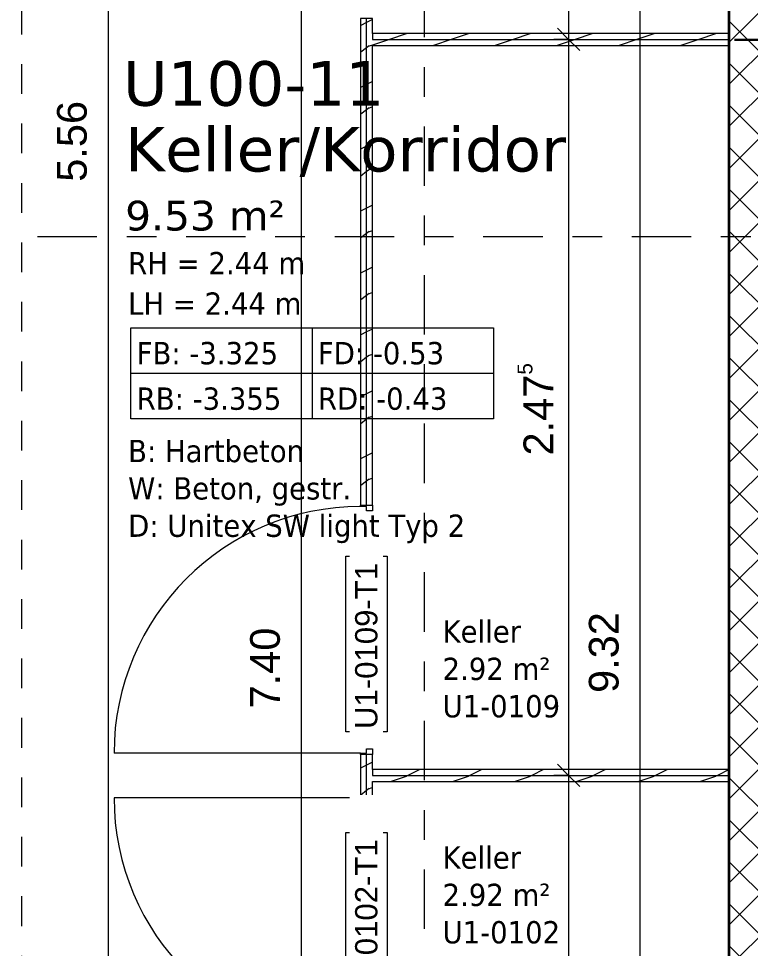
# Model space of a CAD drawing. Header units: metres. Extents: x -35.6 to 33, y -4 to 38.1.
# Drawn here: x 5.776 to 8.239, y 10.916 to 14.045 of the extents above; entities that cross this region are included whole.
import ezdxf

# ---------------------------------------------------------------- set-up
doc = ezdxf.new("R2010")
doc.units = ezdxf.units.M
for name, pattern in [('_Rasterlinie_', [0.375, 0.2, -0.05, 0.075, -0.05]), ('Strichpunkt - Fein', [0.2, 0.1, -0.05, 0, -0.05]), ('Strichpunkt - Weit', [0.5, 0.2, -0.15, 0, -0.15])]:
    doc.linetypes.add(name, pattern=pattern)
for name, color, linetype, lineweight in [('A-____-____-DIMS', 7, 'Continuous', 5), ('A-____-____-DIMS-50', 7, 'Continuous', 5), ('A-AREA-____-IDEN', 7, 'Continuous', 5), ('A-DOOR-____-IDEN', 7, 'Continuous', 5), ('A-DOOR-____-OTLN', 7, 'Continuous', 9), ('A-DOOR-FRAM-MCUT', 7, 'Continuous', 9), ('A-DOOR-OPNG-OTLN', 7, 'Continuous', 9), ('A-FLOR-____-OVHD', 7, 'Strichpunkt - Fein', 9), ('A-WALL-____-MCUT', 7, 'Continuous', 35), ('A-WALL-____-PATT', 7, 'Continuous', 35), ('A-WALL-FNSH-MCUT', 7, 'Continuous', 35), ('S-GRID-____-OTLN', 7, 'Continuous', 5)]:
    doc.layers.add(name, color=color, linetype=linetype, lineweight=lineweight)
doc.layers.add('G-____-____-SYMB', color=7, linetype='Strichpunkt - Weit', lineweight=5, true_color=0x008080)
doc.styles.add('Arial', font='arial.ttf', dxfattribs={"height": 0.1})
doc.styles.add('Arial_1', font='arial.ttf', dxfattribs={"height": 0.075})
doc.styles.add('Verdana_2', font='verdana.ttf', dxfattribs={"height": 0.1})
doc.styles.add('Verdana_3', font='verdana.ttf', dxfattribs={"width": 0.9, "height": 0.075})
doc.styles.add('Verdana_4', font='verdana.ttf', dxfattribs={"height": 0.15})
doc.dimstyles.new('SUB_Rohbau_fein_2', dxfattribs={"dimscale": 0.3048, "dimtxt": 0.102026, "dimasz": 0.246063, "dimexe": 0.164042, "dimexo": 0.0625, "dimgap": 0.123031, "dimtad": 1, "dimrnd": 0.005, "dimzin": 0, "dimdsep": 46, "dimtxsty": 'Arial', "dimblk1": 'OBLIQUE', "dimblk2": 'OBLIQUE', "dimsah": 1, "dimcen": 0.09, "dimazin": 0, "dimtfac": 1, "dimtdec": 4, "dimtix": 1, "dimtmove": 2, "dimatfit": 3, "dimfxl": 0.164042, "dimfxlon": 1, "dimtvp": 1, "dimtfill": 1, "dimtolj": 1, "dimtzin": 0, "dimarcsym": 2})
doc.dimstyles.new('SUB_Rohbau_fein_7', dxfattribs={"dimscale": 0.3048, "dimtxt": 0.102026, "dimasz": 0.246063, "dimexe": 0.164042, "dimexo": 0.0625, "dimgap": 0.123031, "dimtad": 1, "dimrnd": 0.005, "dimzin": 0, "dimdsep": 46, "dimtxsty": 'Arial', "dimblk1": 'OBLIQUE', "dimblk2": 'OBLIQUE', "dimsah": 1, "dimcen": 0.09, "dimazin": 0, "dimtfac": 1, "dimtdec": 4, "dimtix": 1, "dimtmove": 0, "dimatfit": 3, "dimfxl": 0.164042, "dimfxlon": 1, "dimtvp": 1, "dimtfill": 1, "dimtolj": 1, "dimtzin": 0, "dimarcsym": 2})
pattern_1 = [(216.87, (0.0833, 0.20825), (0.62474926, 0.41650112), [0.10412, -0.93712]), (206.565, (0.20825, 0.14578), (-0.20825414, -0.2082493), [0.23283, -0.23283]), (198.435, (0.20825, 0.04165), (-0.41650024, -0.20824584), [0.13171, -0.52684])]

# ---------------------------------------------------------------- blocks, each defined once
blk = doc.blocks.new('TU DF 1 - Rahmenstock - stumpf einschlagend - 800x1900 Kellerabteil-41621821--01_UG_OK_FFB_AF_ro')
at = {"layer": 'A-DOOR-FRAM-MCUT', "color": 253, "true_color": 0x999999}
for p, q in [((-0.42, 0.02), (-0.4, 0.02)), ((-0.42, -0.02), (-0.42, 0.02)), ((-0.4, 0.02), (-0.4, 0)), ((0.4, 0.02), (0.42, 0.02)), ((0.4, 0), (0.4, 0.02)), ((0.42, 0.02), (0.42, -0.02)), ((-0.415, -0.02), (-0.42, -0.02)), ((-0.415, 0), (-0.415, -0.02)), ((-0.4, 0), (-0.415, 0)), ((0.415, 0), (0.4, 0)), ((0.415, -0.02), (0.415, 0)), ((0.42, -0.02), (0.415, -0.02))]:
    blk.add_line(p, q, dxfattribs=at)
at = {"layer": 'A-DOOR-OPNG-OTLN', "color": 253, "true_color": 0x999999}
blk.add_line((0.415, -0.02), (0.415, -0.85), dxfattribs=at)
blk.add_arc((0.415, -0.02), 0.83, 180, 270, dxfattribs=at)
blk = doc.blocks.new('TU DF 1 - Rahmenstock - stumpf einschlagend - 800x1900 Kellerabteil-41621819--01_UG_OK_FFB_AF_ro')
at = {"layer": 'A-DOOR-FRAM-MCUT', "color": 253, "true_color": 0x999999}
for p, q in [((-0.415, 0.02), (-0.42, 0.02)), ((-0.42, 0.02), (-0.42, -0.02)), ((-0.415, 0), (-0.415, 0.02)), ((-0.4, 0), (-0.415, 0)), ((-0.4, -0.02), (-0.4, 0)), ((0.415, 0), (0.4, 0)), ((0.4, 0), (0.4, -0.02)), ((0.42, 0.02), (0.415, 0.02)), ((0.415, 0.02), (0.415, 0)), ((0.42, -0.02), (0.42, 0.02)), ((-0.42, -0.02), (-0.4, -0.02)), ((0.4, -0.02), (0.42, -0.02))]:
    blk.add_line(p, q, dxfattribs=at)
at = {"layer": 'A-DOOR-OPNG-OTLN', "color": 253, "true_color": 0x999999}
blk.add_line((0.415, 0.02), (0.415, 0.85), dxfattribs=at)
blk.add_arc((0.415, 0.02), 0.83, 90, 180, dxfattribs=at)
blk = doc.blocks.new('Beschriftung_Räume-SUB - Vollständig-17704717--01_UG_OK_FFB_AF_ro')
at = {"layer": 'A-AREA-____-IDEN'}
for p, q in [((0, -0.018255), (0.0244, -0.018255)), ((0, -0.024377), (0, -0.018255)), ((0.0122, -0.018255), (0.0122, -0.024377)), ((0.0244, -0.018255), (0.0244, -0.024377)), ((0, -0.021316), (0.0244, -0.021316)), ((0.0244, -0.024377), (0, -0.024377))]:
    blk.add_line(p, q, dxfattribs=at)
blk = doc.blocks.new('Schnitt - Name _Anfang-23756349--01_UG_OK_FFB_AF_ro')
at = {"layer": 'G-____-____-SYMB', "color": 1, "linetype": 'Continuous', "lineweight": 30, "true_color": 0xff0000}
blk.add_line((0, 0.008426), (0, 0), dxfattribs=at)
blk = doc.blocks.new('DIMBLOCK933--01_UG_OK_FFB_AF_ro')
at = {"layer": 'A-____-____-DIMS-50'}
for p, q in [((6.727, 16.4216), (6.6895, 16.4591)), ((6.727, 16.4216), (6.677, 16.4216)), ((6.727, 16.4216), (6.727, 9.0216)), ((6.727, 16.4216), (6.7645, 16.3841)), ((6.727, 16.4216), (6.777, 16.4216)), ((6.727, 9.0216), (6.6895, 9.0591)), ((6.727, 9.0216), (6.677, 9.0216)), ((6.727, 9.0216), (6.7645, 8.9841)), ((6.727, 9.0216), (6.777, 9.0216))]:
    blk.add_line(p, q, dxfattribs=at)
at = {"layer": 'A-____-____-DIMS-50', "color": 0, "insert": (6.555, 11.7238), "char_height": 0.1, "width": 0.325653, "attachment_point": 1, "rotation": 90, "line_spacing_factor": 0.941778, "style": 'Arial', "bg_fill": 3, "box_fill_scale": 1.25, "bg_fill_color": 256, "bg_fill_true_color": 13158600, "bg_fill_transparency": 0}
blk.add_mtext('7.40', dxfattribs=at)
blk = doc.blocks.new('_Oblique')
at = {"color": 0, "linetype": 'ByBlock', "lineweight": -2}
blk.add_line((-0.5, -0.5), (0.5, 0.5), dxfattribs=at)
blk = doc.blocks.new('DIMBLOCK942--01_UG_OK_FFB_AF_ro')
at = {"layer": 'A-____-____-DIMS-50'}
for p, q in [((7.867, 16.5716), (7.8295, 16.6091)), ((7.867, 16.5716), (7.817, 16.5716)), ((7.867, 16.5716), (7.867, 7.2516)), ((7.867, 16.5716), (7.9045, 16.5341)), ((7.867, 16.5716), (7.917, 16.5716)), ((7.867, 7.2516), (7.8295, 7.2891)), ((7.867, 7.2516), (7.817, 7.2516)), ((7.867, 7.2516), (7.9045, 7.2141)), ((7.867, 7.2516), (7.917, 7.2516))]:
    blk.add_line(p, q, dxfattribs=at)
at = {"layer": 'A-____-____-DIMS-50', "color": 0, "insert": (7.695, 11.7759), "char_height": 0.1, "width": 0.325653, "attachment_point": 1, "rotation": 90, "line_spacing_factor": 0.941778, "style": 'Arial', "bg_fill": 3, "box_fill_scale": 1.25, "bg_fill_color": 256, "bg_fill_true_color": 13158600, "bg_fill_transparency": 0}
blk.add_mtext('9.32', dxfattribs=at)
blk = doc.blocks.new('DIMBLOCK1259--01_UG_OK_FFB_AF_ro')
at = {"layer": 'A-____-____-DIMS-50'}
for p, q in [((7.627, 16.4216), (7.5895, 16.4591)), ((7.627, 16.4216), (7.577, 16.4216)), ((7.627, 16.4216), (7.627, 13.9749)), ((7.627, 16.4216), (7.6645, 16.3841)), ((7.627, 16.4216), (7.677, 16.4216)), ((7.627, 13.9749), (7.5895, 14.0124)), ((7.627, 13.9749), (7.577, 13.9749)), ((7.627, 13.9749), (7.6645, 13.9374)), ((7.627, 13.9749), (7.677, 13.9749))]:
    blk.add_line(p, q, dxfattribs=at)
at = {"layer": 'A-____-____-DIMS-50', "color": 0, "insert": (7.455, 15.0365), "char_height": 0.1, "width": 0.388091, "attachment_point": 1, "rotation": 90, "line_spacing_factor": 0.941778, "style": 'Arial', "bg_fill": 3, "box_fill_scale": 1.25, "bg_fill_color": 256, "bg_fill_true_color": 13158600, "bg_fill_transparency": 0}
blk.add_mtext('2.44\\A2\\H0.5x;\\S5^  ;\\H2x;', dxfattribs=at)
blk = doc.blocks.new('DIMBLOCK1260--01_UG_OK_FFB_AF_ro')
at = {"layer": 'A-____-____-DIMS-50'}
for p, q in [((7.627, 13.9749), (7.5895, 14.0124)), ((7.627, 13.9749), (7.577, 13.9749)), ((7.627, 13.9749), (7.627, 11.4982)), ((7.627, 13.9749), (7.6645, 13.9374)), ((7.627, 13.9749), (7.677, 13.9749)), ((7.627, 11.4982), (7.5895, 11.5357)), ((7.627, 11.4982), (7.577, 11.4982)), ((7.627, 11.4982), (7.6645, 11.4607)), ((7.627, 11.4982), (7.677, 11.4982))]:
    blk.add_line(p, q, dxfattribs=at)
at = {"layer": 'A-____-____-DIMS-50', "color": 0, "insert": (7.455, 12.5749), "char_height": 0.1, "width": 0.388091, "attachment_point": 1, "rotation": 90, "line_spacing_factor": 0.941778, "style": 'Arial', "bg_fill": 3, "box_fill_scale": 1.25, "bg_fill_color": 256, "bg_fill_true_color": 13158600, "bg_fill_transparency": 0}
blk.add_mtext('2.47\\A2\\H0.5x;\\S5^  ;\\H2x;', dxfattribs=at)
blk = doc.blocks.new('DIMBLOCK1261--01_UG_OK_FFB_AF_ro')
at = {"layer": 'A-____-____-DIMS-50'}
for p, q in [((7.627, 11.4982), (7.5895, 11.5357)), ((7.627, 11.4982), (7.577, 11.4982)), ((7.627, 11.4982), (7.627, 9.0216)), ((7.627, 11.4982), (7.6645, 11.4607)), ((7.627, 11.4982), (7.677, 11.4982)), ((7.627, 9.0216), (7.5895, 9.0591)), ((7.627, 9.0216), (7.577, 9.0216)), ((7.627, 9.0216), (7.6645, 8.9841)), ((7.627, 9.0216), (7.677, 9.0216))]:
    blk.add_line(p, q, dxfattribs=at)
at = {"layer": 'A-____-____-DIMS-50', "color": 0, "insert": (7.455, 9.8785), "char_height": 0.1, "width": 0.388091, "attachment_point": 1, "rotation": 90, "line_spacing_factor": 0.941778, "style": 'Arial', "bg_fill": 3, "box_fill_scale": 1.25, "bg_fill_color": 256, "bg_fill_true_color": 13158600, "bg_fill_transparency": 0}
blk.add_mtext('2.47\\A2\\H0.5x;\\S5^  ;\\H2x;', dxfattribs=at)
blk = doc.blocks.new('DIMBLOCK1268--01_UG_OK_FFB_AF_ro')
at = {"layer": 'A-____-____-DIMS-50'}
for p, q in [((6.077, 16.4116), (6.0395, 16.4491)), ((6.077, 16.4116), (6.027, 16.4116)), ((6.077, 16.4116), (6.077, 10.8516)), ((6.077, 16.4116), (6.1145, 16.3741)), ((6.077, 16.4116), (6.127, 16.4116)), ((6.077, 10.8516), (6.0395, 10.8891)), ((6.077, 10.8516), (6.027, 10.8516)), ((6.077, 10.8516), (6.1145, 10.8141)), ((6.077, 10.8516), (6.127, 10.8516))]:
    blk.add_line(p, q, dxfattribs=at)
at = {"layer": 'A-____-____-DIMS-50', "color": 0, "insert": (5.905, 13.4959), "char_height": 0.1, "width": 0.325653, "attachment_point": 1, "rotation": 90, "line_spacing_factor": 0.941778, "style": 'Arial', "bg_fill": 3, "box_fill_scale": 1.25, "bg_fill_color": 256, "bg_fill_true_color": 13158600, "bg_fill_transparency": 0}
blk.add_mtext('5.56', dxfattribs=at)

msp = doc.modelspace()

# ---------------------------------------------------------------- hatches: boundary and pattern name
at = {"layer": 'A-WALL-____-PATT', "lineweight": 9}
h = msp.add_hatch(dxfattribs=at)
h.set_pattern_fill('FP_1', color=256, style=0, pattern_type=2)
h.set_pattern_definition([(45, (0, 0), (-0.0707107, 0.0707107), []), (135, (0, 0), (-0.0707107, -0.0707107), [])])
h.paths.add_polyline_path([(8.3295, 7.2516), (8.367, 7.2516), (8.367, 16.5716), (8.167, 16.5716), (8.167, 7.2516), (8.2895, 7.2516)])
at = {"layer": 'A-WALL-____-PATT', "lineweight": 9, "true_color": 0xc3b7ad}
h = msp.add_hatch(dxfattribs=at)
h.set_pattern_fill('FP_4', color=9, style=0, pattern_type=2)
h.set_pattern_definition(pattern_1)
h.paths.add_polyline_path([(6.927, 9.0416), (6.947, 9.0416), (6.947, 10.5882), (6.927, 10.5882), (6.927, 9.0811)])
h.paths.add_polyline_path([(6.927, 11.4282), (6.947, 11.4282), (6.947, 11.5682), (6.927, 11.5682)])
h.paths.add_polyline_path([(6.947, 12.4082), (6.947, 14.0449), (6.927, 14.0449), (6.927, 12.4082)])
h.paths.add_polyline_path([(6.947, 14.8849), (6.947, 16.4216), (6.927, 16.4216), (6.927, 14.8849)])
h = msp.add_hatch(dxfattribs=at)
h.set_pattern_fill('FP_4', color=9, style=0, pattern_type=2)
h.set_pattern_definition(pattern_1)
h.paths.add_polyline_path([(6.967, 9.0416), (6.967, 10.5882), (6.947, 10.5882), (6.947, 9.0416), (6.9538, 9.0416)])
h.paths.add_polyline_path([(6.967, 11.4282), (6.967, 11.5682), (6.947, 11.5682), (6.947, 11.4282)])
h.paths.add_polyline_path([(6.947, 12.4082), (6.967, 12.4082), (6.967, 14.0449), (6.947, 14.0449), (6.947, 13.6366)])
h.paths.add_polyline_path([(6.947, 14.8849), (6.967, 14.8849), (6.967, 16.4216), (6.947, 16.4216)])
h = msp.add_hatch(dxfattribs=at)
h.set_pattern_fill('FP_4', color=9, style=0, pattern_type=2)
h.set_pattern_definition(pattern_1)
h.paths.add_polyline_path([(6.967, 13.9749), (8.167, 13.9749), (8.167, 13.9949), (6.967, 13.9949)])
h = msp.add_hatch(dxfattribs=at)
h.set_pattern_fill('FP_4', color=9, style=0, pattern_type=2)
h.set_pattern_definition(pattern_1)
h.paths.add_polyline_path([(7.8837, 13.9549), (8.167, 13.9549), (8.167, 13.9749), (6.967, 13.9749), (6.967, 13.9549), (7.0864, 13.9549)])
h = msp.add_hatch(dxfattribs=at)
h.set_pattern_fill('FP_4', color=9, style=0, pattern_type=2)
h.set_pattern_definition(pattern_1)
h.paths.add_polyline_path([(6.967, 11.4982), (8.167, 11.4982), (8.167, 11.5182), (6.967, 11.5182)])
h = msp.add_hatch(dxfattribs=at)
h.set_pattern_fill('FP_4', color=9, style=0, pattern_type=2)
h.set_pattern_definition(pattern_1)
h.paths.add_polyline_path([(7.8837, 11.4782), (8.167, 11.4782), (8.167, 11.4982), (6.967, 11.4982), (6.967, 11.4782)])

# ---------------------------------------------------------------- linework, layer by layer
at = {"layer": 'A-DOOR-____-IDEN', "flags": 128}
for points in [[(6.8774, 11.6445), (6.8774, 12.2365), (7.0164, 12.2365), (7.0164, 11.6445)], [(6.8774, 10.7145), (6.8774, 11.3065), (7.0164, 11.3065), (7.0164, 10.7145)]]:
    msp.add_lwpolyline(points, close=True, dxfattribs=at)
at = {"layer": 'A-FLOR-____-OVHD'}
msp.add_line((5.787, 10.7916), (5.787, 16.4216), dxfattribs=at)
at = {"layer": 'A-WALL-____-MCUT'}
msp.add_line((8.167, 7.2516), (8.167, 16.5716), dxfattribs=at)
at = {"layer": 'A-WALL-____-MCUT', "color": 253, "lineweight": 9, "true_color": 0x999999}
for p, q in [((6.947, 12.4082), (6.947, 14.0449)), ((6.967, 13.9949), (6.967, 13.9749)), ((6.967, 13.9749), (8.167, 13.9749)), ((6.947, 11.4282), (6.947, 11.5682)), ((6.967, 11.5182), (6.967, 11.4982)), ((6.967, 11.4982), (8.167, 11.4982))]:
    msp.add_line(p, q, dxfattribs=at)
at = {"layer": 'A-WALL-FNSH-MCUT', "color": 253, "lineweight": 9, "true_color": 0x999999}
for p, q in [((6.927, 14.0449), (6.927, 12.4082)), ((6.967, 14.0449), (6.927, 14.0449)), ((6.967, 13.9949), (6.967, 14.0449)), ((8.167, 13.9949), (6.967, 13.9949)), ((6.967, 12.4082), (6.967, 13.9549)), ((6.967, 13.9549), (8.167, 13.9549)), ((6.927, 12.4082), (6.967, 12.4082)), ((6.927, 11.5682), (6.927, 11.4282)), ((6.967, 11.5682), (6.927, 11.5682)), ((6.967, 11.5182), (6.967, 11.5682)), ((8.167, 11.5182), (6.967, 11.5182)), ((6.967, 11.4282), (6.967, 11.4782)), ((6.967, 11.4782), (8.167, 11.4782)), ((6.927, 11.4282), (6.967, 11.4282))]:
    msp.add_line(p, q, dxfattribs=at)
at = {"layer": 'S-GRID-____-OTLN', "color": 8, "linetype": '_Rasterlinie_', "true_color": 0x808080}
for p, q in [((7.142, -3.518), (7.142, 26.6349)), ((-34.6604, 13.3116), (27.9515, 13.3116))]:
    msp.add_line(p, q, dxfattribs=at)

# ---------------------------------------------------------------- block references
at = {"layer": 'A-AREA-____-IDEN', "xscale": 49.99999999999998, "yscale": 49.99999999999998, "zscale": 49.99999999999998}
msp.add_blockref('Beschriftung_Räume-SUB - Vollständig-17704717--01_UG_OK_FFB_AF_ro', (6.1536, 13.9174), dxfattribs=at)
at = {"layer": 'A-DOOR-____-OTLN', "color": 253, "true_color": 0x999999}
for name, p, rotation in [('TU DF 1 - Rahmenstock - stumpf einschlagend - 800x1900 Kellerabteil-41621821--01_UG_OK_FFB_AF_ro', (6.947, 11.9882), 270.0000000000001), ('TU DF 1 - Rahmenstock - stumpf einschlagend - 800x1900 Kellerabteil-41621819--01_UG_OK_FFB_AF_ro', (6.947, 11.0082), 90.00000000000007)]:
    msp.add_blockref(name, p, dxfattribs=dict(at, rotation=rotation))
at = {"layer": 'G-____-____-SYMB', "color": 1, "linetype": 'Continuous', "lineweight": 30, "true_color": 0xff0000, "extrusion": (0, 0, -1), "xscale": 49.99999999999998, "yscale": 49.99999999999998, "zscale": 49.99999999999998, "rotation": 270.0000000000002}
msp.add_blockref('Schnitt - Name _Anfang-23756349--01_UG_OK_FFB_AF_ro', (-8.607, 13.973), dxfattribs=at)

# ---------------------------------------------------------------- texts
at = {"layer": 'A-AREA-____-IDEN', "attachment_point": 1}
for s, insert, char_height, width, style in [('U100-11', (6.1268, 13.9017), 0.15, 1.074261, 'Verdana_4'), ('Keller/Korridor', (6.1339, 13.6805), 0.15, 1.819831, 'Verdana_4'), ('9.53 m²', (6.1344, 13.432), 0.1, 0.709493, 'Verdana_2'), ('RH = 2.44 m', (6.1443, 13.2596), 0.075, 0.750379, 'Verdana_3'), ('LH = 2.44 m', (6.1443, 13.1235), 0.075, 0.735949, 'Verdana_3'), ('FB: -3.325', (6.1731, 12.9567), 0.075, 0.624114, 'Verdana_3'), ('FD: -0.53', (6.7831, 12.9567), 0.075, 0.562785, 'Verdana_3'), ('RB: -3.355', (6.1731, 12.8037), 0.075, 0.638544, 'Verdana_3'), ('RD: -0.43', (6.7831, 12.8037), 0.075, 0.577215, 'Verdana_3'), ('B: Hartbeton', (6.1443, 12.6274), 0.075, 0.753987, 'Verdana_3'), ('W: Beton, gestr.', (6.1443, 12.5018), 0.075, 0.970443, 'Verdana_3'), ('D: Unitex SW light Typ 2', (6.1443, 12.3761), 0.075, 1.450253, 'Verdana_3')]:
    msp.add_mtext(s, dxfattribs=dict(at, insert=insert, char_height=char_height, width=width, style=style))
at = {"layer": 'A-AREA-____-IDEN', "color": 8, "true_color": 0x808080, "char_height": 0.075, "attachment_point": 1, "style": 'Verdana_3'}
for s, insert, width in [('Keller', (7.2026, 12.0201), 0.331899), ('2.92 m²', (7.2026, 11.8944), 0.472595), ('U1-0109', (7.2026, 11.7687), 0.497848), ('Keller', (7.2026, 11.2596), 0.331899), ('2.92 m²', (7.2026, 11.1339), 0.472595), ('U1-0102', (7.2026, 11.0082), 0.497848)]:
    msp.add_mtext(s, dxfattribs=dict(at, insert=insert, width=width))

# ---------------------------------------------------------------- next in the draw order: texts
at = {"layer": 'A-DOOR-____-IDEN', "char_height": 0.075, "width": 0.689451, "attachment_point": 1, "rotation": 90, "style": 'Arial_1', "bg_fill": 3, "box_fill_scale": 1.25, "bg_fill_color": 256, "bg_fill_true_color": 13158600, "bg_fill_transparency": 0}
for s, insert in [('U1-0109-T1', (6.9083, 11.6545)), ('U1-0102-T1', (6.9083, 10.7245))]:
    msp.add_mtext(s, dxfattribs=dict(at, insert=insert))

# ---------------------------------------------------------------- next in the draw order: dimensions: what is measured, and where the dimension line sits
at = {"layer": 'A-____-____-DIMS'}
for base, p1, p2, override, picture, middle in [((7.867, 7.2516), (7.917, 16.5716), (7.917, 7.2516), {"dimpost": '<>', "dimfxl": 9.320004}, 'DIMBLOCK942--01_UG_OK_FFB_AF_ro', (7.7784, 11.9116)), ((6.077, 10.8516), (6.027, 16.4116), (6.027, 10.8516), {"dimpost": '<>', "dimfxl": 5.560004}, 'DIMBLOCK1268--01_UG_OK_FFB_AF_ro', (5.9884, 13.6316))]:
    dim = msp.add_linear_dim(base=base, p1=p1, p2=p2, angle=90, dimstyle='SUB_Rohbau_fein_7', override=override, dxfattribs=at)
    dim.commit()
    dim.dimension.update_dxf_attribs({"geometry": picture, "text_midpoint": middle})
dim = msp.add_linear_dim(base=(6.727, 9.0216), p1=(6.777, 16.4216), p2=(6.777, 9.0216), angle=90, dimstyle='SUB_Rohbau_fein_2', override={"dimpost": '<>', "dimfxl": 7.400004}, dxfattribs=at)
dim.commit()
dim.dimension.update_dxf_attribs({"geometry": 'DIMBLOCK933--01_UG_OK_FFB_AF_ro', "text_midpoint": (6.6216, 11.8866), "dimtype": 160, "text_rotation": 90})

# ---------------------------------------------------------------- next in the draw order: dimensions: what is measured, and where the dimension line sits
dim = msp.add_linear_dim(base=(7.627, 13.9749), p1=(7.677, 16.4216), p2=(7.677, 13.9749), angle=90, text='\\A1;2.44\\Q;{\\A1;{\\H0.5x;\\S5^ ;}}', dimstyle='SUB_Rohbau_fein_7', override={"dimpost": '<>', "dimfxl": 2.446668}, dxfattribs=at)
dim.commit()
dim.dimension.update_dxf_attribs({"geometry": 'DIMBLOCK1259--01_UG_OK_FFB_AF_ro', "text_midpoint": (7.5393, 15.1982)})

# ---------------------------------------------------------------- next in the draw order: dimensions: what is measured, and where the dimension line sits
dim = msp.add_linear_dim(base=(7.627, 11.4982), p1=(7.677, 13.9749), p2=(7.677, 11.4982), angle=90, text='\\A1;2.47\\Q;{\\A1;{\\H0.5x;\\S5^ ;}}', dimstyle='SUB_Rohbau_fein_7', override={"dimpost": '<>', "dimfxl": 2.476668}, dxfattribs=at)
dim.commit()
dim.dimension.update_dxf_attribs({"geometry": 'DIMBLOCK1260--01_UG_OK_FFB_AF_ro', "text_midpoint": (7.5393, 12.7366)})

# ---------------------------------------------------------------- next in the draw order: dimensions: what is measured, and where the dimension line sits
dim = msp.add_linear_dim(base=(7.627, 9.0216), p1=(7.677, 11.4982), p2=(7.677, 9.0216), angle=90, text='\\A1;2.47\\Q;{\\A1;{\\H0.5x;\\S5^ ;}}', dimstyle='SUB_Rohbau_fein_2', override={"dimpost": '<>', "dimfxl": 2.476668}, dxfattribs=at)
dim.commit()
dim.dimension.update_dxf_attribs({"geometry": 'DIMBLOCK1261--01_UG_OK_FFB_AF_ro', "text_midpoint": (7.5216, 10.0726), "dimtype": 160, "text_rotation": 90})

doc.saveas('drawing.dxf')
